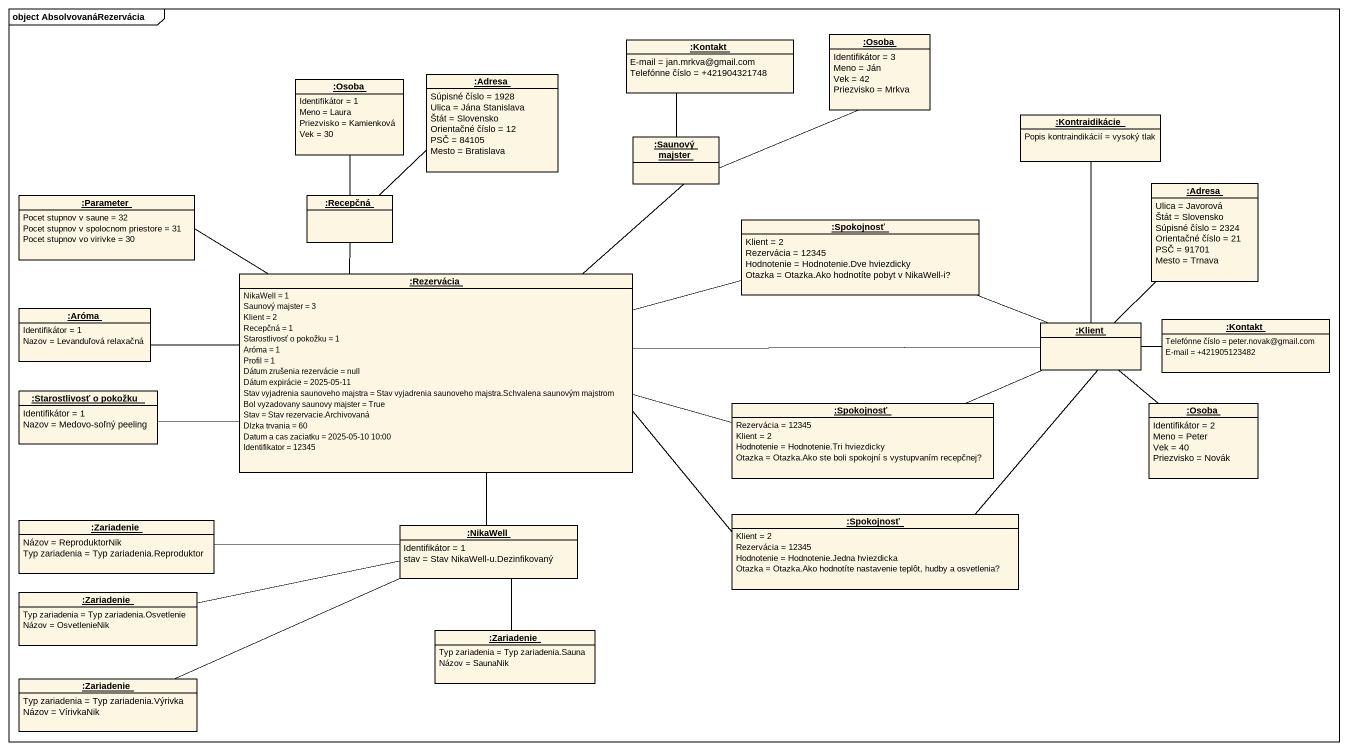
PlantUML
@startuml
mainframe object AbsolvovanáRezervácia
hide circle
hide empty members
object ":Kontakt" as Kontakt {
  E-mail = jan.mrkva@gmail.com
  Telefónne číslo = +421904321748
}
object ":Osoba" as Osoba {
  Identifikátor = 3
  Meno = Ján
  Vek = 42
  Priezvisko = Mrkva
}
object ":Osoba" as Osoba_2 {
  Identifikátor = 1
  Meno = Laura
  Priezvisko = Kamienková
  Vek = 30
}
object ":Adresa" as Adresa {
  Súpisné číslo = 1928
  Ulica = Jána Stanislava
  Štát = Slovensko
  Orientačné číslo = 12
  PSČ = 84105
  Mesto = Bratislava
}
object ":Kontraidikácie" as Kontraidikácie {
  Popis kontraindikácií = vysoký tlak
}
object ":Saunový majster" as Saunový_majster
object ":Parameter" as Parameter {
  Pocet stupnov v saune = 32
  Pocet stupnov v spolocnom priestore = 31
  Pocet stupnov vo virivke = 30
}
object ":Recepčná" as Recepčná
object ":Adresa" as Adresa_2 {
  Ulica = Javorová
  Štát = Slovensko
  Súpisné číslo = 2324
  Orientačné číslo = 21
  PSČ = 91701
  Mesto = Trnava
}
object ":Spokojnosť" as Spokojnosť {
  Klient = 2
  Rezervácia = 12345
  Hodnotenie = Hodnotenie.Dve hviezdicky
  Otazka = Otazka.Ako hodnotíte pobyt v NikaWell-i?
}
object ":Rezervácia" as Rezervácia {
  NikaWell = 1
  Saunový majster = 3
  Klient = 2
  Recepčná = 1
  Starostlivosť o pokožku = 1
  Aróma = 1
  Profil = 1
  Dátum zrušenia rezervácie = null
  Dátum expirácie = 2025-05-11
  Stav vyjadrenia saunoveho majstra = Stav vyjadrenia saunoveho majstra.Schvalena saunovým majstrom
  Bol vyzadovany saunovy majster = True
  Stav = Stav rezervacie.Archivovaná
  Dlzka trvania = 60
  Datum a cas zaciatku = 2025-05-10 10:00
  Identifikator = 12345
}
object ":Aróma" as Aróma {
  Identifikátor = 1
  Nazov = Levanduľová relaxačná
}
object ":Klient" as Klient
object ":Kontakt" as Kontakt_2 {
  Telefónne číslo = peter.novak@gmail.com
  E-mail = +421905123482
}
object ":Starostlivosť o pokožku" as Starostlivosť_o_pokožku {
  Identifikátor = 1
  Nazov = Medovo-soľný peeling
}
object ":Spokojnosť" as Spokojnosť_2 {
  Rezervácia = 12345
  Klient = 2
  Hodnotenie = Hodnotenie.Tri hviezdicky
  Otazka = Otazka.Ako ste boli spokojní s vystupvaním recepčnej?
}
object ":Osoba" as Osoba_3 {
  Identifikátor = 2
  Meno = Peter
  Vek = 40
  Priezvisko = Novák
}
object ":Zariadenie" as Zariadenie {
  Názov = ReproduktorNik
  Typ zariadenia = Typ zariadenia.Reproduktor
}
object ":NikaWell" as NikaWell {
  Identifikátor = 1
  stav = Stav NikaWell-u.Dezinfikovaný
}
object ":Spokojnosť" as Spokojnosť_3 {
  Klient = 2
  Rezervácia = 12345
  Hodnotenie = Hodnotenie.Jedna hviezdicka
  Otazka = Otazka.Ako hodnotíte nastavenie teplôt, hudby a osvetlenia?
}
object ":Zariadenie" as Zariadenie_2 {
  Typ zariadenia = Typ zariadenia.Osvetlenie
  Názov = OsvetlenieNik
}
object ":Zariadenie" as Zariadenie_3 {
  Typ zariadenia = Typ zariadenia.Sauna
  Názov = SaunaNik
}
object ":Zariadenie" as Zariadenie_4 {
  Typ zariadenia = Typ zariadenia.Výrivka
  Názov = VírivkaNik
}
Kontakt -- Saunový_majster
Osoba -left- Saunový_majster
Osoba_2 -- Recepčná
Adresa -- Recepčná
Kontraidikácie -- Klient
Saunový_majster -- Rezervácia
Parameter -right- Rezervácia
Recepčná -- Rezervácia
Adresa_2 -- Klient
Spokojnosť -right- Klient
Rezervácia -right- Spokojnosť
Rezervácia -right- Klient
Rezervácia -right- Spokojnosť_3
Aróma -right- Rezervácia
Klient -right- Kontakt_2
Klient -- Osoba_3
Starostlivosť_o_pokožku -right- Rezervácia
Spokojnosť_2 -left- Rezervácia
Spokojnosť_2 -right- Klient
Zariadenie -right- NikaWell
NikaWell -up- Rezervácia
Spokojnosť_3 -up- Klient
Zariadenie_2 -right- NikaWell
Zariadenie_3 -up- NikaWell
Zariadenie_4 -right- NikaWell
@enduml
